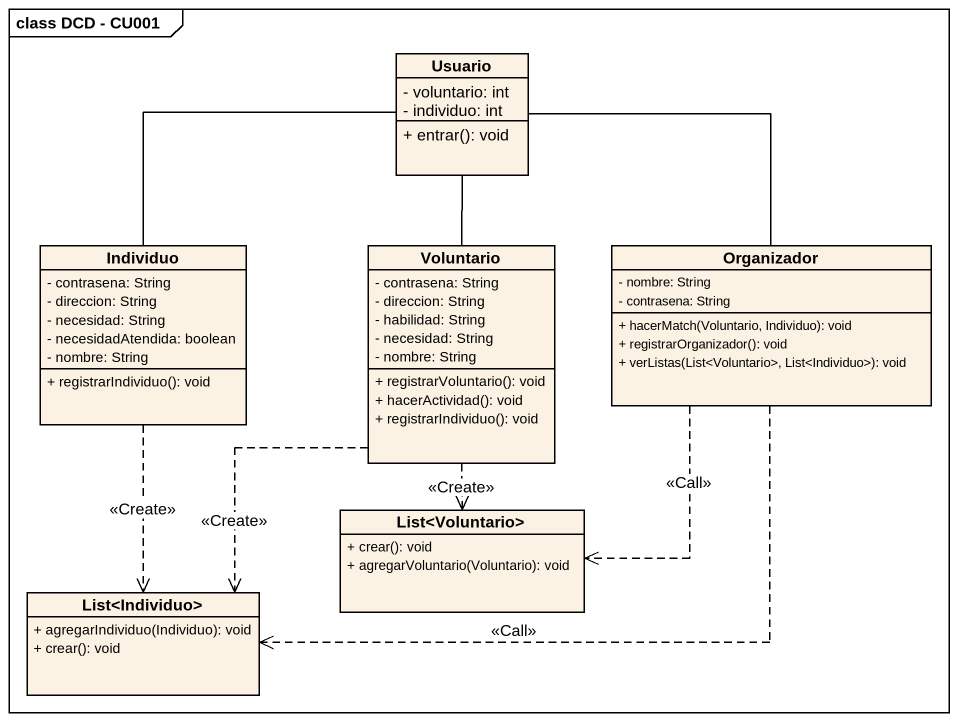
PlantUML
@startuml
mainframe class DCD - CU001
hide circle
hide empty members
skinparam classAttributeIconSize 0
class Usuario {
  - voluntario: int
  - individuo: int
  + entrar(): void
}
class Individuo {
  - contrasena: String
  - direccion: String
  - necesidad: String
  - necesidadAtendida: boolean
  - nombre: String
  + registrarIndividuo(): void
}
class Voluntario {
  - contrasena: String
  - direccion: String
  - habilidad: String
  - necesidad: String
  - nombre: String
  + registrarVoluntario(): void
  + hacerActividad(): void
  + registrarIndividuo(): void
}
class Organizador {
  - nombre: String
  - contrasena: String
  + hacerMatch(Voluntario, Individuo): void
  + registrarOrganizador(): void
  + verListas(List<Voluntario>, List<Individuo>): void
}
class "List<Voluntario>" as List_Voluntario {
  + crear(): void
  + agregarVoluntario(Voluntario): void
}
class "List<Individuo>" as List_Individuo {
  + agregarIndividuo(Individuo): void
  + crear(): void
}
Usuario -- Individuo
Usuario -- Voluntario
Usuario -- Organizador
Individuo ..> List_Individuo : <<Create>>
Voluntario ..> List_Voluntario : <<Create>>
Voluntario ..> List_Individuo : <<Create>>
Organizador ..> List_Voluntario : <<Call>>
Organizador .left.> List_Individuo : <<Call>>
@enduml
